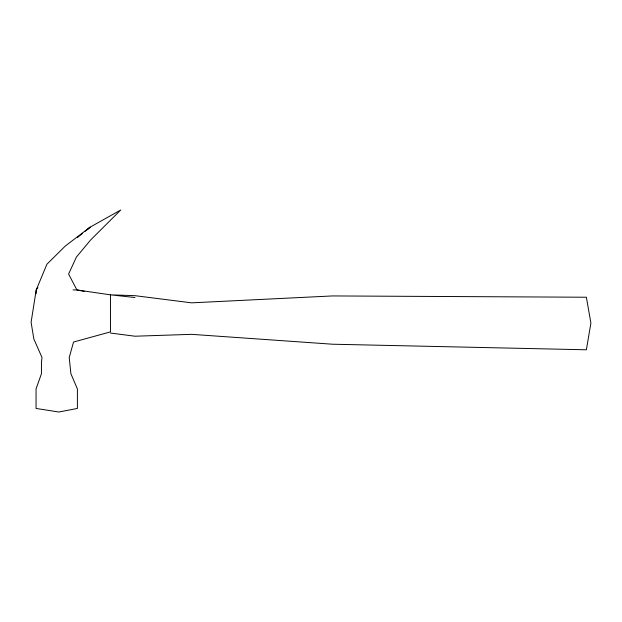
<?xml version="1.0" encoding="UTF-8"?>
<svg xmlns="http://www.w3.org/2000/svg" width="622" height="622" viewBox="0 0 622 622"><rect width="100%" height="100%" fill="white"/><g stroke="black" fill="none" stroke-linecap="round" stroke-linejoin="round"><path stroke-width="0.93" d="M36.092 293.724L36.216 289.938L46.907 264.226L65.326 246.001L90.112 227.154L120.746 209.987L90.672 239.921L76.413 257.057L68.599 274.053L76.91 289.938L84.367 291.438M37.872 287.551L36.216 289.938L31.1 322.258L33.837 338.959L42.008 357.526L41.449 362.284L41.449 373.705L36.053 388.937L36.053 408.444L58.833 412.013L77.4 408.444L77.4 388.937L70.892 373.705L69.221 357.526L73.536 342.038L110.459 331.891L110.459 294.844L76.91 289.938L73.015 289.938M87.321 229.736L90.112 227.154L84.903 231.423M77.462 237.526L82.672 233.258M134.974 297.518L110.459 294.844L134.974 295.675L191.607 302.844L332.475 295.932L586.375 297.23L590.9 323.075L586.375 349.789L332.475 344.215L191.607 334.341L134.974 336.214L110.459 333.042"/></g></svg>
